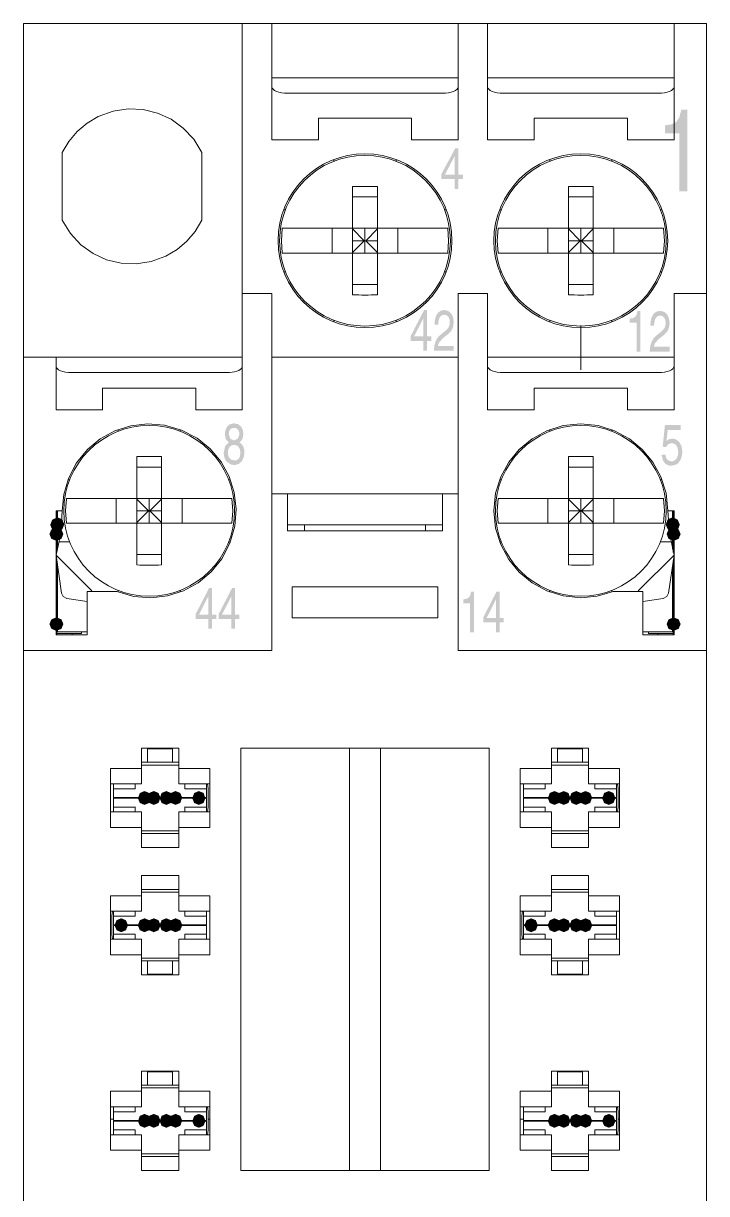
# Model space of a CAD drawing. Header units: inches. Extents: x 9 to 122, y -5 to 111.
# Drawn here: x 100.34 to 122.34, y 47.1 to 84.8 of the extents above; entities that cross this region are included whole.
import ezdxf

# ---------------------------------------------------------------- set-up
doc = ezdxf.new("R2010")
doc.units = ezdxf.units.IN
doc.header["$MEASUREMENT"] = 0

msp = doc.modelspace()

# ---------------------------------------------------------------- hatches: boundary and pattern name
h = msp.add_hatch(color=7)
h.dxf.hatch_style = 2
h.paths.add_polyline_path([(121.719, 79.394), (121.458, 79.394), (121.458, 81.255), (121.003, 81.255), (121.003, 81.515), (121.208, 81.546), (121.355, 81.616), (121.458, 81.761), (121.528, 82.015), (121.719, 82.015)])
h = msp.add_hatch(color=7)
h.paths.add_polyline_path([(113.914, 79.928), (114.227, 79.928), (114.227, 80.523)])
h.paths.add_polyline_path([(114.35, 79.785), (114.35, 79.467), (114.227, 79.467), (114.227, 79.785), (113.801, 79.785), (113.801, 79.946), (114.248, 80.778), (114.35, 80.778), (114.35, 79.928), (114.492, 79.928), (114.492, 79.785)])
h = msp.add_hatch(color=7)
h.paths.add_polyline_path([(112.922, 74.713), (113.223, 74.713), (113.223, 75.308)])
h.paths.add_polyline_path([(113.34, 74.572), (113.34, 74.252), (113.223, 74.252), (113.223, 74.572), (112.814, 74.572), (112.814, 74.732), (113.243, 75.564), (113.34, 75.564), (113.34, 74.713), (113.477, 74.713), (113.477, 74.572)])
h = msp.add_hatch(color=7)
h.dxf.hatch_style = 2
h.paths.add_polyline_path([(113.58, 75.093), (113.59, 75.237), (113.617, 75.347), (113.656, 75.43), (113.704, 75.489), (113.757, 75.528), (113.811, 75.55), (113.862, 75.561), (113.905, 75.564), (114.019, 75.537), (114.112, 75.459), (114.175, 75.336), (114.198, 75.172), (114.178, 75.019), (114.125, 74.904), (114.045, 74.814), (113.947, 74.734), (113.849, 74.659), (113.723, 74.515), (113.688, 74.407), (114.198, 74.407), (114.198, 74.253), (113.557, 74.253), (113.576, 74.435), (113.622, 74.577), (113.69, 74.687), (113.776, 74.772), (113.901, 74.874), (113.97, 74.931), (114.024, 74.992), (114.06, 75.071), (114.072, 75.179), (114.063, 75.261), (114.031, 75.337), (113.974, 75.394), (113.887, 75.416), (113.783, 75.378), (113.727, 75.289), (113.704, 75.182), (113.698, 75.093)])
h = msp.add_hatch(color=7)
h.dxf.hatch_style = 2
h.paths.add_polyline_path([(120.209, 74.227), (120.084, 74.227), (120.084, 75.157), (119.865, 75.157), (119.865, 75.288), (119.964, 75.303), (120.034, 75.338), (120.084, 75.41), (120.117, 75.538), (120.209, 75.538)])
h = msp.add_hatch(color=7)
h.dxf.hatch_style = 2
h.paths.add_polyline_path([(120.531, 75.067), (120.541, 75.21), (120.567, 75.321), (120.607, 75.404), (120.655, 75.463), (120.708, 75.501), (120.762, 75.524), (120.812, 75.535), (120.855, 75.537), (120.97, 75.511), (121.063, 75.433), (121.126, 75.31), (121.149, 75.146), (121.129, 74.993), (121.076, 74.878), (120.996, 74.787), (120.898, 74.708), (120.801, 74.633), (120.674, 74.489), (120.639, 74.381), (121.149, 74.381), (121.149, 74.227), (120.507, 74.227), (120.527, 74.409), (120.573, 74.55), (120.641, 74.66), (120.727, 74.746), (120.851, 74.848), (120.92, 74.905), (120.975, 74.966), (121.01, 75.044), (121.023, 75.153), (121.014, 75.234), (120.982, 75.31), (120.925, 75.367), (120.837, 75.39), (120.734, 75.352), (120.678, 75.263), (120.655, 75.156), (120.649, 75.067)])
h = msp.add_hatch(color=7)
h.paths.add_polyline_path([(107.297, 71.574), (107.288, 71.639), (107.259, 71.702), (107.203, 71.751), (107.114, 71.77), (107.034, 71.75), (106.985, 71.699), (106.96, 71.632), (106.953, 71.565), (107.005, 71.417), (107.123, 71.363), (107.25, 71.424)])
h.paths.add_polyline_path([(106.924, 70.979), (106.932, 70.895), (106.964, 70.81), (107.028, 70.745), (107.132, 70.719), (107.2, 70.729), (107.263, 70.766), (107.309, 70.841), (107.327, 70.967), (107.311, 71.081), (107.267, 71.161), (107.203, 71.207), (107.124, 71.222), (107.035, 71.201), (106.973, 71.146), (106.936, 71.069)])
h.paths.add_polyline_path([(107.298, 71.304), (107.379, 71.236), (107.428, 71.153), (107.452, 71.066), (107.458, 70.986), (107.439, 70.832), (107.379, 70.699), (107.276, 70.606), (107.128, 70.571), (107.019, 70.591), (106.893, 70.672), (106.835, 70.756), (106.805, 70.843), (106.794, 70.922), (106.793, 70.983), (106.837, 71.181), (106.959, 71.302), (106.861, 71.4), (106.826, 71.557), (106.839, 71.671), (106.886, 71.789), (106.977, 71.88), (107.122, 71.918), (107.26, 71.886), (107.353, 71.806), (107.406, 71.697), (107.422, 71.579), (107.409, 71.461), (107.376, 71.383), (107.336, 71.333)])
h = msp.add_hatch(color=7)
h.dxf.hatch_style = 2
h.paths.add_polyline_path([(121.049, 71.344), (121.126, 71.402), (121.238, 71.427), (121.355, 71.399), (121.458, 71.318), (121.531, 71.187), (121.559, 71.007), (121.547, 70.874), (121.497, 70.723), (121.389, 70.598), (121.205, 70.546), (121.105, 70.562), (121.008, 70.618), (120.931, 70.728), (120.89, 70.908), (121.016, 70.908), (121.038, 70.81), (121.083, 70.741), (121.146, 70.701), (121.223, 70.688), (121.308, 70.712), (121.373, 70.777), (121.414, 70.872), (121.428, 70.989), (121.411, 71.114), (121.365, 71.205), (121.296, 71.26), (121.212, 71.279), (121.112, 71.247), (121.031, 71.154), (120.926, 71.162), (120.999, 71.865), (121.504, 71.865), (121.504, 71.704), (121.091, 71.704)])
h = msp.add_hatch(color=7)
h.dxf.hatch_style = 2
h.paths.add_polyline_path([(101.566, 68.497), (101.415, 68.435), (101.264, 68.497), (101.202, 68.648), (101.264, 68.799), (101.289, 68.824), (101.44, 68.886), (101.591, 68.824), (101.653, 68.673), (101.591, 68.522)])
h = msp.add_hatch(color=7)
h.dxf.hatch_style = 2
h.paths.add_polyline_path([(101.415, 68.435), (101.265, 68.498), (101.202, 68.648), (101.265, 68.799), (101.415, 68.861), (101.44, 68.861), (101.591, 68.799), (101.653, 68.648), (101.591, 68.498), (101.44, 68.435)])
h = msp.add_hatch(color=7)
h.dxf.hatch_style = 2
h.paths.add_polyline_path([(121.09, 68.522), (121.028, 68.673), (121.09, 68.824), (121.241, 68.886), (121.392, 68.824), (121.417, 68.799), (121.479, 68.648), (121.417, 68.497), (121.266, 68.435), (121.115, 68.497)])
h = msp.add_hatch(color=7)
h.dxf.hatch_style = 2
h.paths.add_polyline_path([(121.241, 68.435), (121.09, 68.498), (121.028, 68.648), (121.09, 68.799), (121.241, 68.861), (121.266, 68.861), (121.417, 68.799), (121.479, 68.648), (121.417, 68.498), (121.266, 68.435)])
h = msp.add_hatch(color=7)
h.dxf.hatch_style = 2
h.paths.add_polyline_path([(101.39, 68.135), (101.24, 68.197), (101.177, 68.348), (101.24, 68.499), (101.39, 68.561), (101.415, 68.561), (101.566, 68.499), (101.628, 68.348), (101.566, 68.197), (101.415, 68.135)])
h = msp.add_hatch(color=7)
h.dxf.hatch_style = 2
h.paths.add_polyline_path([(121.266, 68.135), (121.115, 68.197), (121.053, 68.348), (121.115, 68.499), (121.266, 68.561), (121.291, 68.561), (121.442, 68.499), (121.504, 68.348), (121.442, 68.197), (121.291, 68.135)])
h = msp.add_hatch(color=7)
h.paths.add_polyline_path([(105.996, 65.756), (106.297, 65.756), (106.297, 66.351)])
h.paths.add_polyline_path([(106.414, 65.615), (106.414, 65.296), (106.297, 65.296), (106.297, 65.615), (105.888, 65.615), (105.888, 65.775), (106.317, 66.607), (106.414, 66.607), (106.414, 65.756), (106.551, 65.756), (106.551, 65.615)])
h = msp.add_hatch(color=7)
h.paths.add_polyline_path([(106.738, 65.756), (107.039, 65.756), (107.039, 66.351)])
h.paths.add_polyline_path([(107.156, 65.615), (107.156, 65.296), (107.039, 65.296), (107.039, 65.615), (106.63, 65.615), (106.63, 65.775), (107.059, 66.607), (107.156, 66.607), (107.156, 65.756), (107.293, 65.756), (107.293, 65.615)])
h = msp.add_hatch(color=7)
h.dxf.hatch_style = 2
h.paths.add_polyline_path([(114.852, 65.186), (114.726, 65.186), (114.726, 66.116), (114.508, 66.116), (114.508, 66.246), (114.606, 66.262), (114.676, 66.297), (114.726, 66.369), (114.76, 66.496), (114.852, 66.496)])
h = msp.add_hatch(color=7)
h.paths.add_polyline_path([(115.256, 65.646), (115.556, 65.646), (115.556, 66.241)])
h.paths.add_polyline_path([(115.674, 65.505), (115.674, 65.186), (115.556, 65.186), (115.556, 65.505), (115.148, 65.505), (115.148, 65.665), (115.577, 66.497), (115.674, 66.497), (115.674, 65.646), (115.811, 65.646), (115.811, 65.505)])
h = msp.add_hatch(color=7)
h.dxf.hatch_style = 2
h.paths.add_polyline_path([(101.39, 65.235), (101.24, 65.298), (101.177, 65.448), (101.24, 65.599), (101.39, 65.661), (101.415, 65.661), (101.566, 65.599), (101.628, 65.448), (101.566, 65.298), (101.415, 65.235)])
h = msp.add_hatch(color=7)
h.dxf.hatch_style = 2
h.paths.add_polyline_path([(121.266, 65.235), (121.115, 65.298), (121.053, 65.448), (121.115, 65.599), (121.266, 65.661), (121.291, 65.661), (121.442, 65.599), (121.504, 65.448), (121.442, 65.298), (121.291, 65.235)])
h = msp.add_hatch(color=7)
h.dxf.hatch_style = 2
h.paths.add_polyline_path([(104.453, 59.838), (104.391, 59.687), (104.24, 59.625), (104.09, 59.687), (104.027, 59.838), (104.09, 60.008), (104.24, 60.07), (104.391, 60.008)])
h = msp.add_hatch(color=7)
h.dxf.hatch_style = 2
h.paths.add_polyline_path([(104.327, 59.858), (104.39, 60.008), (104.541, 60.071), (104.691, 60.008), (104.754, 59.858), (104.691, 59.688), (104.541, 59.625), (104.39, 59.688)])
h = msp.add_hatch(color=7)
h.dxf.hatch_style = 2
h.paths.add_polyline_path([(105.153, 59.838), (105.091, 59.687), (104.94, 59.625), (104.79, 59.687), (104.727, 59.838), (104.79, 60.008), (104.94, 60.07), (105.091, 60.008)])
h = msp.add_hatch(color=7)
h.dxf.hatch_style = 2
h.paths.add_polyline_path([(105.027, 59.858), (105.09, 60.008), (105.24, 60.071), (105.391, 60.008), (105.453, 59.858), (105.391, 59.688), (105.24, 59.625), (105.09, 59.688)])
h = msp.add_hatch(color=7)
h.dxf.hatch_style = 2
h.paths.add_polyline_path([(106.203, 59.838), (106.141, 59.687), (105.99, 59.625), (105.84, 59.687), (105.777, 59.838), (105.84, 60.008), (105.99, 60.07), (106.141, 60.008)])
h = msp.add_hatch(color=7)
h.dxf.hatch_style = 2
h.paths.add_polyline_path([(117.654, 59.838), (117.591, 59.687), (117.441, 59.625), (117.29, 59.687), (117.228, 59.838), (117.29, 60.008), (117.441, 60.07), (117.591, 60.008)])
h = msp.add_hatch(color=7)
h.dxf.hatch_style = 2
h.paths.add_polyline_path([(117.954, 59.838), (117.892, 59.687), (117.741, 59.625), (117.59, 59.687), (117.528, 59.838), (117.59, 60.008), (117.741, 60.07), (117.892, 60.008)])
h = msp.add_hatch(color=7)
h.dxf.hatch_style = 2
h.paths.add_polyline_path([(117.928, 59.858), (117.99, 60.008), (118.141, 60.071), (118.292, 60.008), (118.354, 59.858), (118.292, 59.688), (118.141, 59.625), (117.99, 59.688)])
h = msp.add_hatch(color=7)
h.dxf.hatch_style = 2
h.paths.add_polyline_path([(118.228, 59.858), (118.29, 60.008), (118.441, 60.071), (118.592, 60.008), (118.654, 59.858), (118.592, 59.688), (118.441, 59.625), (118.29, 59.688)])
h = msp.add_hatch(color=7)
h.dxf.hatch_style = 2
h.paths.add_polyline_path([(119.404, 59.838), (119.342, 59.687), (119.191, 59.625), (119.04, 59.687), (118.978, 59.838), (119.04, 60.008), (119.191, 60.07), (119.342, 60.008)])
h = msp.add_hatch(color=7)
h.dxf.hatch_style = 2
h.paths.add_polyline_path([(103.277, 55.758), (103.34, 55.909), (103.49, 55.971), (103.641, 55.909), (103.703, 55.758), (103.703, 55.737), (103.641, 55.587), (103.49, 55.524), (103.34, 55.587), (103.277, 55.737)])
h = msp.add_hatch(color=7)
h.dxf.hatch_style = 2
h.paths.add_polyline_path([(104.453, 55.738), (104.391, 55.587), (104.24, 55.525), (104.09, 55.587), (104.027, 55.738), (104.027, 55.759), (104.09, 55.909), (104.24, 55.972), (104.391, 55.909), (104.453, 55.759)])
h = msp.add_hatch(color=7)
h.dxf.hatch_style = 2
h.paths.add_polyline_path([(104.327, 55.758), (104.39, 55.909), (104.541, 55.971), (104.691, 55.909), (104.754, 55.758), (104.754, 55.737), (104.691, 55.587), (104.541, 55.524), (104.39, 55.587), (104.327, 55.737)])
h = msp.add_hatch(color=7)
h.dxf.hatch_style = 2
h.paths.add_polyline_path([(105.153, 55.738), (105.091, 55.587), (104.94, 55.525), (104.79, 55.587), (104.727, 55.738), (104.727, 55.759), (104.79, 55.909), (104.94, 55.972), (105.091, 55.909), (105.153, 55.759)])
h = msp.add_hatch(color=7)
h.dxf.hatch_style = 2
h.paths.add_polyline_path([(105.027, 55.758), (105.09, 55.909), (105.24, 55.971), (105.391, 55.909), (105.453, 55.758), (105.453, 55.737), (105.391, 55.587), (105.24, 55.524), (105.09, 55.587), (105.027, 55.737)])
h = msp.add_hatch(color=7)
h.dxf.hatch_style = 2
h.paths.add_polyline_path([(116.477, 55.758), (116.54, 55.909), (116.69, 55.971), (116.841, 55.909), (116.903, 55.758), (116.903, 55.737), (116.841, 55.587), (116.69, 55.524), (116.54, 55.587), (116.477, 55.737)])
h = msp.add_hatch(color=7)
h.dxf.hatch_style = 2
h.paths.add_polyline_path([(117.654, 55.738), (117.591, 55.587), (117.441, 55.525), (117.29, 55.587), (117.228, 55.738), (117.228, 55.759), (117.29, 55.909), (117.441, 55.972), (117.591, 55.909), (117.654, 55.759)])
h = msp.add_hatch(color=7)
h.dxf.hatch_style = 2
h.paths.add_polyline_path([(117.954, 55.738), (117.892, 55.587), (117.741, 55.525), (117.59, 55.587), (117.528, 55.738), (117.528, 55.759), (117.59, 55.909), (117.741, 55.972), (117.892, 55.909), (117.954, 55.759)])
h = msp.add_hatch(color=7)
h.dxf.hatch_style = 2
h.paths.add_polyline_path([(117.928, 55.758), (117.99, 55.909), (118.141, 55.971), (118.292, 55.909), (118.354, 55.758), (118.354, 55.737), (118.292, 55.587), (118.141, 55.524), (117.99, 55.587), (117.928, 55.737)])
h = msp.add_hatch(color=7)
h.dxf.hatch_style = 2
h.paths.add_polyline_path([(118.228, 55.758), (118.29, 55.909), (118.441, 55.971), (118.592, 55.909), (118.654, 55.758), (118.654, 55.737), (118.592, 55.587), (118.441, 55.524), (118.29, 55.587), (118.228, 55.737)])
h = msp.add_hatch(color=7)
h.dxf.hatch_style = 2
h.paths.add_polyline_path([(104.453, 49.437), (104.391, 49.287), (104.24, 49.224), (104.09, 49.287), (104.027, 49.437), (104.09, 49.607), (104.24, 49.67), (104.391, 49.607)])
h = msp.add_hatch(color=7)
h.dxf.hatch_style = 2
h.paths.add_polyline_path([(104.327, 49.457), (104.39, 49.608), (104.541, 49.67), (104.691, 49.608), (104.754, 49.457), (104.691, 49.287), (104.541, 49.225), (104.39, 49.287)])
h = msp.add_hatch(color=7)
h.dxf.hatch_style = 2
h.paths.add_polyline_path([(105.153, 49.437), (105.091, 49.287), (104.94, 49.224), (104.79, 49.287), (104.727, 49.437), (104.79, 49.607), (104.94, 49.67), (105.091, 49.607)])
h = msp.add_hatch(color=7)
h.dxf.hatch_style = 2
h.paths.add_polyline_path([(105.027, 49.457), (105.09, 49.608), (105.24, 49.67), (105.391, 49.608), (105.453, 49.457), (105.391, 49.287), (105.24, 49.225), (105.09, 49.287)])
h = msp.add_hatch(color=7)
h.dxf.hatch_style = 2
h.paths.add_polyline_path([(106.203, 49.437), (106.141, 49.287), (105.99, 49.224), (105.84, 49.287), (105.777, 49.437), (105.84, 49.607), (105.99, 49.67), (106.141, 49.607)])
h = msp.add_hatch(color=7)
h.dxf.hatch_style = 2
h.paths.add_polyline_path([(117.654, 49.437), (117.591, 49.287), (117.441, 49.224), (117.29, 49.287), (117.228, 49.437), (117.29, 49.607), (117.441, 49.67), (117.591, 49.607)])
h = msp.add_hatch(color=7)
h.dxf.hatch_style = 2
h.paths.add_polyline_path([(117.954, 49.437), (117.892, 49.287), (117.741, 49.224), (117.59, 49.287), (117.528, 49.437), (117.59, 49.607), (117.741, 49.67), (117.892, 49.607)])
h = msp.add_hatch(color=7)
h.dxf.hatch_style = 2
h.paths.add_polyline_path([(117.928, 49.457), (117.99, 49.608), (118.141, 49.67), (118.292, 49.608), (118.354, 49.457), (118.292, 49.287), (118.141, 49.225), (117.99, 49.287)])
h = msp.add_hatch(color=7)
h.dxf.hatch_style = 2
h.paths.add_polyline_path([(118.228, 49.457), (118.29, 49.608), (118.441, 49.67), (118.592, 49.608), (118.654, 49.457), (118.592, 49.287), (118.441, 49.225), (118.29, 49.287)])
h = msp.add_hatch(color=7)
h.dxf.hatch_style = 2
h.paths.add_polyline_path([(119.404, 49.437), (119.342, 49.287), (119.191, 49.224), (119.04, 49.287), (118.978, 49.437), (119.04, 49.607), (119.191, 49.67), (119.342, 49.607)])

# ---------------------------------------------------------------- linework, layer by layer
at = {"color": 7, "lineweight": 0}
for points in [[(100.34, 84.799), (122.34, 84.799)], [(100.34, 15.296), (100.34, 84.798)], [(107.39, 72.349), (107.39, 84.798)], [(108.34, 81.049), (108.34, 84.799)], [(114.34, 84.799), (114.34, 81.048)], [(115.29, 81.049), (115.29, 84.799)], [(121.291, 84.799), (121.291, 81.048)], [(122.34, 15.296), (122.34, 84.798)], [(108.34, 83.049), (114.34, 83.049)], [(115.29, 83.049), (121.291, 83.049)], [(108.34, 82.756), (108.351, 82.715), (108.378, 82.676), (108.425, 82.641), (108.487, 82.609), (108.563, 82.583), (108.649, 82.564), (108.743, 82.553), (108.84, 82.549)], [(114.34, 82.756), (114.331, 82.715), (114.303, 82.676), (114.256, 82.641), (114.195, 82.609), (114.118, 82.583), (114.032, 82.564), (113.937, 82.553), (113.841, 82.549)], [(115.29, 82.756), (115.301, 82.715), (115.328, 82.676), (115.375, 82.641), (115.437, 82.609), (115.513, 82.583), (115.599, 82.564), (115.694, 82.553), (115.791, 82.549)], [(121.291, 82.756), (121.281, 82.715), (121.253, 82.676), (121.206, 82.641), (121.144, 82.609), (121.068, 82.583), (120.982, 82.564), (120.888, 82.553), (120.791, 82.549)], [(108.84, 82.549), (113.84, 82.549)], [(115.791, 82.549), (120.79, 82.549)], [(106.09, 80.638), (105.825, 81.07), (105.489, 81.429), (105.097, 81.71), (104.661, 81.91), (104.195, 82.024), (103.712, 82.046), (103.226, 81.973), (102.75, 81.799), (102.39, 81.585), (102.073, 81.316), (101.804, 80.999), (101.591, 80.638)], [(109.841, 81.748), (112.841, 81.748)], [(109.841, 81.049), (109.841, 81.748)], [(112.841, 81.049), (112.841, 81.748)], [(116.79, 81.748), (116.79, 81.049)], [(116.79, 81.748), (119.79, 81.748)], [(119.79, 81.049), (119.79, 81.748)], [(108.34, 81.049), (109.841, 81.049)], [(112.841, 81.049), (114.341, 81.049)], [(115.29, 81.049), (116.79, 81.049)], [(119.79, 81.049), (121.291, 81.049)], [(101.59, 78.458), (101.59, 80.638)], [(106.09, 78.458), (106.09, 80.638)], [(110.34, 80.414), (110.34, 80.361)], [(112.34, 80.36), (112.34, 80.413)], [(117.291, 80.414), (117.291, 80.361)], [(119.291, 80.36), (119.291, 80.413)], [(110.94, 79.543), (111.04, 79.546), (111.14, 79.547), (111.24, 79.548), (111.34, 79.548), (111.441, 79.548), (111.54, 79.547), (111.64, 79.546), (111.74, 79.543)], [(110.94, 79.543), (110.94, 78.198)], [(111.74, 78.199), (111.74, 79.544)], [(117.891, 79.543), (117.991, 79.546), (118.09, 79.547), (118.191, 79.548), (118.29, 79.548), (118.391, 79.548), (118.491, 79.547), (118.591, 79.546), (118.69, 79.543)], [(117.891, 78.199), (117.891, 79.544)], [(118.691, 79.543), (118.691, 78.198)], [(110.94, 79.209), (111.74, 79.209)], [(117.891, 79.209), (118.69, 79.209)], [(108.725, 78.798), (108.778, 78.798)], [(113.902, 78.798), (113.957, 78.798)], [(115.675, 78.798), (115.728, 78.798)], [(120.853, 78.798), (120.905, 78.798)], [(101.59, 78.458), (101.855, 78.027), (102.191, 77.668), (102.584, 77.387), (103.02, 77.187), (103.486, 77.073), (103.968, 77.051), (104.454, 77.124), (104.93, 77.298), (105.29, 77.512), (105.608, 77.781), (105.876, 78.098), (106.09, 78.458)], [(108.677, 78.199), (108.647, 77.798), (108.677, 77.398)], [(108.677, 78.199), (114.004, 78.199)], [(110.279, 77.398), (110.279, 78.198)], [(110.94, 78.176), (110.94, 77.421)], [(110.94, 78.176), (111.318, 77.799)], [(111.34, 78.199), (111.34, 77.398)], [(111.363, 77.798), (111.74, 78.176)], [(111.74, 77.421), (111.74, 78.176)], [(112.401, 77.398), (112.401, 78.198)], [(114.004, 77.398), (114.034, 77.798), (114.004, 78.198)], [(115.627, 78.199), (115.597, 77.798), (115.627, 77.398)], [(115.627, 78.199), (120.954, 78.199)], [(117.23, 78.199), (117.23, 77.398)], [(117.891, 77.421), (117.891, 78.176)], [(117.891, 78.176), (118.268, 77.799)], [(118.29, 78.199), (118.29, 77.398)], [(118.313, 77.798), (118.69, 78.176)], [(118.691, 78.176), (118.691, 77.421)], [(119.352, 77.398), (119.352, 78.198)], [(120.954, 77.398), (120.984, 77.798), (120.954, 78.198)], [(110.94, 77.798), (111.318, 77.798)], [(110.94, 77.421), (111.318, 77.798)], [(111.363, 77.798), (111.74, 77.421)], [(111.363, 77.798), (111.74, 77.798)], [(117.891, 77.798), (118.268, 77.798)], [(117.891, 77.421), (118.268, 77.798)], [(118.313, 77.798), (118.69, 77.421)], [(118.313, 77.798), (118.69, 77.798)], [(108.677, 77.398), (114.004, 77.398)], [(110.94, 77.398), (110.94, 76.054)], [(111.74, 76.054), (111.74, 77.398)], [(115.627, 77.398), (120.954, 77.398)], [(117.891, 76.054), (117.891, 77.398)], [(118.691, 77.398), (118.691, 76.054)], [(108.725, 76.798), (108.778, 76.798)], [(113.902, 76.798), (113.957, 76.798)], [(115.675, 76.798), (115.728, 76.798)], [(120.853, 76.798), (120.905, 76.798)], [(110.94, 76.387), (111.74, 76.387)], [(117.891, 76.387), (118.69, 76.387)], [(107.39, 76.098), (108.34, 76.098)], [(108.34, 64.598), (108.34, 76.098)], [(111.74, 76.054), (111.64, 76.051), (111.541, 76.05), (111.441, 76.049), (111.34, 76.049), (111.24, 76.049), (111.14, 76.05), (111.041, 76.051), (110.941, 76.054)], [(114.34, 76.098), (115.29, 76.098)], [(114.34, 76.098), (114.34, 64.597)], [(115.29, 72.349), (115.29, 76.098)], [(118.691, 76.054), (118.591, 76.051), (118.491, 76.05), (118.391, 76.049), (118.29, 76.049), (118.191, 76.049), (118.091, 76.05), (117.991, 76.051), (117.892, 76.054)], [(121.291, 76.098), (122.34, 76.098)], [(121.291, 76.098), (121.291, 72.349)], [(110.34, 75.237), (110.34, 75.183)], [(112.34, 75.183), (112.34, 75.237)], [(117.291, 75.237), (117.291, 75.183)], [(118.29, 73.643), (118.29, 75.07)], [(119.291, 75.183), (119.291, 75.237)], [(100.34, 74.048), (107.39, 74.048)], [(101.39, 74.048), (101.39, 72.348)], [(108.34, 74.048), (114.34, 74.048)], [(115.29, 74.048), (121.291, 74.048)], [(101.39, 73.755), (101.4, 73.715), (101.428, 73.677), (101.475, 73.641), (101.536, 73.609), (101.613, 73.583), (101.699, 73.564), (101.793, 73.552), (101.89, 73.548)], [(101.89, 73.548), (106.89, 73.548)], [(106.89, 73.548), (106.978, 73.552), (107.061, 73.561), (107.14, 73.577), (107.212, 73.597), (107.274, 73.622), (107.324, 73.652), (107.36, 73.685), (107.382, 73.719), (107.39, 73.755)], [(115.29, 73.755), (115.301, 73.715), (115.328, 73.677), (115.375, 73.641), (115.437, 73.609), (115.513, 73.583), (115.599, 73.564), (115.694, 73.552), (115.791, 73.548)], [(115.791, 73.548), (120.79, 73.548)], [(120.791, 73.548), (120.888, 73.552), (120.982, 73.563), (121.068, 73.583), (121.145, 73.608), (121.206, 73.64), (121.253, 73.676), (121.28, 73.715), (121.291, 73.755)], [(102.89, 72.349), (102.89, 73.048)], [(102.89, 73.048), (105.89, 73.048)], [(105.89, 72.349), (105.89, 73.048)], [(116.79, 73.048), (116.79, 72.349)], [(116.79, 73.048), (119.79, 73.048)], [(119.79, 72.349), (119.79, 73.048)], [(101.39, 72.349), (102.891, 72.349)], [(105.89, 72.349), (107.39, 72.349)], [(115.29, 72.349), (116.79, 72.349)], [(119.79, 72.349), (121.291, 72.349)], [(103.351, 66.498), (103.896, 66.342), (104.445, 66.298), (104.982, 66.361), (105.494, 66.525), (105.965, 66.783), (106.382, 67.129), (106.729, 67.556), (106.992, 68.059), (107.148, 68.604), (107.191, 69.153), (107.127, 69.69), (106.963, 70.202), (106.705, 70.673), (106.359, 71.089), (105.932, 71.436), (105.43, 71.698), (104.884, 71.855), (104.336, 71.899), (103.798, 71.836), (103.287, 71.672), (102.815, 71.414), (102.399, 71.068), (102.053, 70.64), (101.79, 70.137), (101.64, 69.627), (101.59, 69.098)], [(103.39, 71.714), (103.39, 71.661)], [(105.39, 71.66), (105.39, 71.713)], [(121.091, 69.098), (121.034, 69.663), (120.871, 70.188), (120.613, 70.664), (120.271, 71.078), (119.856, 71.42), (119.38, 71.678), (118.854, 71.841), (118.29, 71.898), (117.726, 71.841), (117.2, 71.678), (116.725, 71.42), (116.31, 71.078), (115.968, 70.664), (115.71, 70.188), (115.547, 69.663), (115.49, 69.098), (115.547, 68.534), (115.71, 68.009), (115.968, 67.533), (116.31, 67.118), (116.725, 66.776), (117.2, 66.518), (117.726, 66.354), (118.29, 66.297), (118.82, 66.348), (119.33, 66.499)], [(117.291, 71.714), (117.291, 71.661)], [(119.291, 71.66), (119.291, 71.713)], [(103.99, 70.843), (104.09, 70.845), (104.19, 70.847), (104.29, 70.848), (104.39, 70.848), (104.49, 70.848), (104.591, 70.847), (104.69, 70.845), (104.79, 70.843)], [(103.99, 69.498), (103.99, 70.843)], [(103.99, 70.509), (104.79, 70.509)], [(104.79, 69.498), (104.79, 70.843)], [(117.891, 70.843), (117.991, 70.845), (118.09, 70.847), (118.191, 70.848), (118.29, 70.848), (118.391, 70.848), (118.491, 70.847), (118.591, 70.845), (118.69, 70.843)], [(117.891, 69.498), (117.891, 70.843)], [(117.891, 70.509), (118.69, 70.509)], [(118.691, 70.843), (118.691, 69.498)], [(101.775, 70.098), (101.829, 70.098)], [(106.952, 70.098), (107.005, 70.098)], [(115.675, 70.098), (115.728, 70.098)], [(120.853, 70.098), (120.905, 70.098)], [(101.727, 69.498), (101.697, 69.098), (101.727, 68.699)], [(101.727, 69.498), (107.054, 69.498)], [(103.329, 68.698), (103.329, 69.497)], [(103.99, 68.72), (103.99, 69.477)], [(103.99, 69.476), (104.368, 69.099)], [(104.39, 69.498), (104.39, 68.699)], [(104.413, 69.098), (104.79, 69.476)], [(104.79, 68.72), (104.79, 69.477)], [(105.451, 68.698), (105.451, 69.497)], [(107.054, 68.698), (107.084, 69.098), (107.054, 69.497)], [(108.34, 69.648), (114.34, 69.648)], [(108.84, 68.448), (108.84, 69.647)], [(113.841, 69.648), (113.841, 68.449)], [(115.627, 69.498), (115.597, 69.098), (115.627, 68.699)], [(115.627, 69.498), (120.954, 69.498)], [(117.23, 69.498), (117.23, 68.699)], [(117.891, 68.72), (117.891, 69.477)], [(117.891, 69.476), (118.268, 69.099)], [(118.29, 69.498), (118.29, 68.699)], [(118.313, 69.098), (118.69, 69.476)], [(118.691, 69.476), (118.691, 68.72)], [(119.352, 68.698), (119.352, 69.497)], [(120.954, 68.698), (120.984, 69.098), (120.954, 69.497)], [(101.39, 67.67), (101.54, 68.377), (101.59, 69.098)], [(101.39, 69.098), (101.39, 65.098)], [(101.39, 69.098), (101.59, 69.098)], [(101.415, 69.098), (101.415, 67.76)], [(101.44, 69.098), (101.44, 67.857)], [(103.99, 68.72), (104.368, 69.098)], [(103.99, 69.098), (104.368, 69.098)], [(104.413, 69.098), (104.79, 69.098)], [(104.413, 69.098), (104.79, 68.721)], [(117.891, 69.098), (118.268, 69.098)], [(117.891, 68.72), (118.268, 69.098)], [(118.313, 69.098), (118.69, 68.721)], [(118.313, 69.098), (118.69, 69.098)], [(121.091, 69.098), (121.141, 68.377), (121.291, 67.67)], [(121.091, 69.098), (121.291, 69.098)], [(121.241, 67.858), (121.241, 69.099)], [(121.266, 67.76), (121.266, 69.098)], [(121.291, 69.098), (121.291, 65.098)], [(101.727, 68.698), (107.054, 68.698)], [(103.99, 67.353), (103.99, 68.698)], [(104.79, 67.353), (104.79, 68.698)], [(108.84, 68.648), (113.84, 68.648)], [(109.39, 68.448), (109.39, 68.648)], [(113.29, 68.648), (113.29, 68.448)], [(115.627, 68.698), (120.954, 68.698)], [(117.891, 67.353), (117.891, 68.698)], [(118.691, 68.698), (118.691, 67.353)], [(108.84, 68.448), (113.84, 68.448)], [(101.493, 68.098), (101.829, 68.098)], [(106.952, 68.098), (107.005, 68.098)], [(115.675, 68.098), (115.728, 68.098)], [(120.853, 68.098), (121.188, 68.098)], [(101.39, 67.67), (102.543, 66.517)], [(101.39, 67.67), (101.568, 66.445)], [(101.415, 67.498), (101.415, 65.098)], [(103.99, 67.687), (104.79, 67.687)], [(117.891, 67.687), (118.69, 67.687)], [(120.138, 66.518), (121.291, 67.669)], [(121.112, 66.446), (121.291, 67.67)], [(121.266, 65.098), (121.266, 67.498)], [(101.44, 67.327), (101.44, 65.198)], [(104.79, 67.353), (104.69, 67.35), (104.59, 67.35), (104.49, 67.349), (104.39, 67.348), (104.29, 67.349), (104.19, 67.35), (104.091, 67.35), (103.991, 67.353)], [(118.691, 67.353), (118.591, 67.35), (118.491, 67.35), (118.391, 67.349), (118.29, 67.348), (118.191, 67.349), (118.091, 67.35), (117.991, 67.35), (117.892, 67.353)], [(121.241, 65.198), (121.241, 67.327)], [(101.569, 66.446), (101.625, 66.333), (101.738, 66.276)], [(102.39, 65.098), (102.39, 66.499)], [(102.39, 66.498), (103.351, 66.498)], [(103.39, 66.536), (103.39, 66.482)], [(105.39, 66.483), (105.39, 66.537)], [(108.99, 66.648), (113.69, 66.648)], [(108.99, 66.648), (108.99, 65.648)], [(113.69, 66.648), (113.69, 65.648)], [(117.291, 66.536), (117.291, 66.482)], [(119.291, 66.483), (119.291, 66.537)], [(119.33, 66.498), (120.291, 66.498)], [(120.291, 66.498), (120.291, 65.098)], [(120.943, 66.277), (121.056, 66.333), (121.111, 66.446)], [(101.738, 66.277), (102.391, 66.181)], [(120.29, 66.181), (120.944, 66.277)], [(108.99, 65.648), (113.69, 65.648)], [(101.39, 65.098), (102.391, 65.098)], [(101.415, 65.148), (102.215, 65.148)], [(101.44, 65.198), (102.39, 65.198)], [(101.915, 65.148), (101.915, 65.097)], [(102.215, 65.198), (102.215, 65.147)], [(120.291, 65.198), (121.241, 65.198)], [(120.291, 65.098), (121.291, 65.098)], [(120.466, 65.148), (120.466, 65.199)], [(120.466, 65.148), (121.265, 65.148)], [(120.766, 65.148), (120.766, 65.097)], [(100.34, 64.598), (108.34, 64.598)], [(114.34, 64.598), (122.34, 64.598)], [(104.141, 61.448), (105.34, 61.448)], [(104.141, 61.448), (104.141, 60.298)], [(105.34, 60.298), (105.34, 61.448)], [(107.34, 61.448), (115.341, 61.448)], [(107.34, 61.448), (107.34, 47.848)], [(110.84, 61.448), (110.84, 47.848)], [(111.84, 47.848), (111.84, 61.448)], [(115.341, 47.848), (115.341, 61.448)], [(117.341, 61.448), (117.341, 60.298)], [(117.341, 61.448), (118.54, 61.448)], [(118.541, 60.298), (118.541, 61.448)], [(104.34, 61.427), (104.34, 60.998)], [(104.34, 61.427), (105.14, 61.427)], [(105.141, 61.427), (105.141, 60.998)], [(117.541, 61.427), (118.34, 61.427)], [(117.541, 61.427), (117.541, 60.998)], [(118.34, 61.427), (118.34, 60.998)], [(103.14, 60.798), (103.14, 58.898)], [(103.14, 60.798), (104.141, 60.798)], [(104.141, 60.998), (105.34, 60.998)], [(104.141, 60.908), (105.34, 60.908)], [(105.34, 60.798), (106.341, 60.798)], [(106.34, 58.898), (106.34, 60.798)], [(116.341, 58.898), (116.341, 60.798)], [(116.341, 60.798), (117.341, 60.798)], [(117.341, 60.998), (118.54, 60.998)], [(117.341, 60.908), (118.54, 60.908)], [(118.541, 60.798), (119.541, 60.798)], [(119.541, 60.798), (119.541, 58.898)], [(103.14, 60.298), (104.141, 60.298)], [(103.24, 59.858), (103.24, 60.298)], [(103.24, 60.14), (103.94, 60.14)], [(103.941, 60.14), (103.941, 60.299)], [(105.34, 60.298), (106.341, 60.298)], [(105.54, 60.14), (105.54, 60.299)], [(105.54, 60.14), (106.24, 60.14)], [(106.24, 59.858), (106.24, 60.298)], [(106.29, 60.148), (106.268, 60.298)], [(106.29, 59.548), (106.29, 60.147)], [(116.341, 60.298), (117.341, 60.298)], [(116.44, 59.858), (116.44, 60.298)], [(116.44, 60.14), (117.14, 60.14)], [(117.14, 60.14), (117.14, 60.299)], [(118.541, 60.298), (119.541, 60.298)], [(118.741, 60.14), (118.741, 60.299)], [(118.741, 60.14), (119.441, 60.14)], [(119.441, 59.858), (119.441, 60.298)], [(119.491, 60.148), (119.468, 60.298)], [(119.491, 59.548), (119.491, 60.147)], [(103.24, 59.858), (106.24, 59.858)], [(103.24, 59.838), (106.24, 59.838)], [(103.24, 59.398), (103.24, 59.838)], [(106.24, 59.398), (106.24, 59.838)], [(116.44, 59.858), (119.442, 59.858)], [(116.44, 59.838), (119.442, 59.838)], [(116.44, 59.398), (116.44, 59.838)], [(119.441, 59.398), (119.441, 59.838)], [(103.14, 59.398), (104.141, 59.398)], [(103.24, 59.556), (103.94, 59.556)], [(103.941, 59.398), (103.941, 59.557)], [(104.141, 59.398), (104.141, 58.248)], [(105.34, 59.398), (106.341, 59.398)], [(105.34, 58.248), (105.34, 59.398)], [(105.54, 59.398), (105.54, 59.557)], [(105.54, 59.556), (106.24, 59.556)], [(106.268, 59.398), (106.29, 59.547)], [(116.341, 59.398), (117.341, 59.398)], [(116.44, 59.556), (117.14, 59.556)], [(117.14, 59.398), (117.14, 59.557)], [(117.341, 59.398), (117.341, 58.248)], [(118.541, 59.398), (119.541, 59.398)], [(118.541, 58.248), (118.541, 59.398)], [(118.741, 59.398), (118.741, 59.557)], [(118.741, 59.556), (119.441, 59.556)], [(119.468, 59.398), (119.491, 59.547)], [(103.14, 58.898), (104.141, 58.898)], [(105.34, 58.898), (106.341, 58.898)], [(116.341, 58.898), (117.341, 58.898)], [(118.541, 58.898), (119.541, 58.898)], [(104.141, 58.788), (105.34, 58.788)], [(104.141, 58.698), (105.34, 58.698)], [(117.341, 58.788), (118.54, 58.788)], [(117.341, 58.698), (118.54, 58.698)], [(104.141, 58.248), (105.34, 58.248)], [(117.341, 58.248), (118.54, 58.248)], [(104.141, 57.348), (105.34, 57.348)], [(104.141, 57.348), (104.141, 56.197)], [(105.34, 56.198), (105.34, 57.348)], [(117.341, 57.348), (118.54, 57.348)], [(117.341, 57.348), (117.341, 56.197)], [(118.541, 56.198), (118.541, 57.348)], [(103.14, 56.698), (104.141, 56.698)], [(103.14, 56.698), (103.14, 54.797)], [(104.141, 56.898), (105.34, 56.898)], [(104.141, 56.808), (105.34, 56.808)], [(105.34, 56.698), (106.341, 56.698)], [(106.34, 54.798), (106.34, 56.698)], [(116.341, 54.798), (116.341, 56.698)], [(116.341, 56.698), (117.341, 56.698)], [(117.341, 56.898), (118.54, 56.898)], [(117.341, 56.808), (118.54, 56.808)], [(118.541, 56.698), (119.541, 56.698)], [(119.541, 56.698), (119.541, 54.797)], [(103.14, 56.198), (104.141, 56.198)], [(103.213, 56.198), (103.19, 56.047)], [(103.24, 55.758), (103.24, 56.198)], [(103.941, 56.039), (103.941, 56.198)], [(105.34, 56.198), (106.341, 56.198)], [(105.54, 56.039), (105.54, 56.198)], [(106.24, 55.758), (106.24, 56.198)], [(116.341, 56.198), (117.341, 56.198)], [(116.413, 56.198), (116.391, 56.047)], [(116.44, 55.758), (116.44, 56.198)], [(117.14, 56.039), (117.14, 56.198)], [(118.541, 56.198), (119.541, 56.198)], [(118.741, 56.039), (118.741, 56.198)], [(119.441, 55.758), (119.441, 56.198)], [(103.19, 56.048), (103.19, 55.448)], [(103.24, 56.039), (103.94, 56.039)], [(105.54, 56.039), (106.24, 56.039)], [(116.391, 56.048), (116.391, 55.448)], [(116.44, 56.039), (117.14, 56.039)], [(118.741, 56.039), (119.441, 56.039)], [(103.19, 55.448), (103.213, 55.297)], [(103.24, 55.758), (106.24, 55.758)], [(103.24, 55.738), (106.24, 55.738)], [(103.24, 55.298), (103.24, 55.738)], [(103.24, 55.456), (103.94, 55.456)], [(103.941, 55.298), (103.941, 55.456)], [(105.54, 55.298), (105.54, 55.456)], [(105.54, 55.456), (106.24, 55.456)], [(106.24, 55.298), (106.24, 55.738)], [(116.391, 55.448), (116.413, 55.297)], [(116.44, 55.758), (119.442, 55.758)], [(116.44, 55.298), (116.44, 55.738)], [(116.44, 55.738), (119.442, 55.738)], [(116.44, 55.456), (117.14, 55.456)], [(117.14, 55.298), (117.14, 55.456)], [(118.741, 55.298), (118.741, 55.456)], [(118.741, 55.456), (119.441, 55.456)], [(119.441, 55.298), (119.441, 55.738)], [(103.14, 55.298), (104.141, 55.298)], [(104.141, 55.298), (104.141, 54.147)], [(105.34, 54.148), (105.34, 55.298)], [(105.34, 55.298), (106.341, 55.298)], [(116.341, 55.298), (117.341, 55.298)], [(117.341, 55.298), (117.341, 54.147)], [(118.541, 55.298), (119.541, 55.298)], [(118.541, 54.148), (118.541, 55.298)], [(103.14, 54.798), (104.141, 54.798)], [(104.141, 54.688), (105.34, 54.688)], [(105.34, 54.798), (106.341, 54.798)], [(116.341, 54.798), (117.341, 54.798)], [(117.341, 54.688), (118.54, 54.688)], [(118.541, 54.798), (119.541, 54.798)], [(104.141, 54.598), (105.34, 54.598)], [(104.34, 54.598), (104.34, 54.169)], [(105.141, 54.598), (105.141, 54.169)], [(117.341, 54.598), (118.54, 54.598)], [(117.541, 54.598), (117.541, 54.169)], [(118.34, 54.598), (118.34, 54.169)], [(104.141, 54.148), (105.34, 54.148)], [(104.34, 54.169), (105.14, 54.169)], [(117.341, 54.148), (118.54, 54.148)], [(117.541, 54.169), (118.34, 54.169)], [(104.141, 51.048), (104.141, 49.897)], [(104.141, 51.048), (105.34, 51.048)], [(104.34, 51.026), (104.34, 50.598)], [(104.34, 51.026), (105.14, 51.026)], [(105.141, 51.026), (105.141, 50.598)], [(105.34, 49.898), (105.34, 51.048)], [(117.341, 51.048), (118.54, 51.048)], [(117.341, 51.048), (117.341, 49.897)], [(117.541, 51.026), (118.34, 51.026)], [(117.541, 51.026), (117.541, 50.598)], [(118.34, 51.026), (118.34, 50.598)], [(118.541, 49.898), (118.541, 51.048)], [(104.141, 50.598), (105.34, 50.598)], [(117.341, 50.598), (118.54, 50.598)], [(103.14, 50.398), (103.14, 48.497)], [(103.14, 50.398), (104.141, 50.398)], [(104.141, 50.508), (105.34, 50.508)], [(105.34, 50.398), (106.341, 50.398)], [(106.34, 48.498), (106.34, 50.398)], [(116.341, 50.398), (117.341, 50.398)], [(116.341, 48.498), (116.341, 50.398)], [(117.341, 50.508), (118.54, 50.508)], [(118.541, 50.398), (119.541, 50.398)], [(119.541, 50.398), (119.541, 48.497)], [(103.14, 49.898), (104.141, 49.898)], [(103.24, 49.457), (103.24, 49.898)], [(103.941, 49.739), (103.941, 49.898)], [(105.34, 49.898), (106.341, 49.898)], [(105.54, 49.739), (105.54, 49.898)], [(106.24, 49.457), (106.24, 49.898)], [(106.29, 49.748), (106.268, 49.898)], [(116.341, 49.898), (117.341, 49.898)], [(116.44, 49.457), (116.44, 49.898)], [(117.14, 49.739), (117.14, 49.898)], [(118.541, 49.898), (119.541, 49.898)], [(118.741, 49.739), (118.741, 49.898)], [(119.441, 49.457), (119.441, 49.898)], [(119.491, 49.748), (119.468, 49.898)], [(103.14, 49.498), (103.24, 49.498)], [(103.24, 49.739), (103.94, 49.739)], [(103.24, 49.457), (106.24, 49.457)], [(103.24, 48.997), (103.24, 49.438)], [(103.24, 49.437), (106.24, 49.437)], [(105.54, 49.739), (106.24, 49.739)], [(106.24, 48.997), (106.24, 49.438)], [(106.29, 49.147), (106.29, 49.748)], [(106.29, 49.498), (106.341, 49.498)], [(116.341, 49.498), (116.44, 49.498)], [(116.44, 49.739), (117.14, 49.739)], [(116.44, 49.457), (119.442, 49.457)], [(116.44, 48.997), (116.44, 49.438)], [(116.44, 49.437), (119.442, 49.437)], [(118.741, 49.739), (119.441, 49.739)], [(119.441, 48.997), (119.441, 49.438)], [(119.491, 49.147), (119.491, 49.748)], [(119.491, 49.498), (119.542, 49.498)], [(103.24, 49.156), (103.94, 49.156)], [(103.941, 48.997), (103.941, 49.156)], [(105.54, 48.997), (105.54, 49.156)], [(105.54, 49.156), (106.24, 49.156)], [(106.268, 48.997), (106.29, 49.148)], [(116.44, 49.156), (117.14, 49.156)], [(117.14, 48.997), (117.14, 49.156)], [(118.741, 48.997), (118.741, 49.156)], [(118.741, 49.156), (119.441, 49.156)], [(119.468, 48.997), (119.491, 49.148)], [(103.14, 48.997), (104.141, 48.997)], [(104.141, 48.997), (104.141, 47.848)], [(105.34, 48.997), (106.341, 48.997)], [(105.34, 47.848), (105.34, 48.997)], [(116.341, 48.997), (117.341, 48.997)], [(117.341, 48.997), (117.341, 47.848)], [(118.541, 47.848), (118.541, 48.997)], [(118.541, 48.997), (119.541, 48.997)], [(103.14, 48.498), (104.141, 48.498)], [(104.141, 48.387), (105.34, 48.387)], [(104.141, 48.298), (105.34, 48.298)], [(105.34, 48.498), (106.341, 48.498)], [(116.341, 48.498), (117.341, 48.498)], [(117.341, 48.387), (118.54, 48.387)], [(117.341, 48.298), (118.54, 48.298)], [(118.541, 48.498), (119.541, 48.498)], [(104.141, 47.848), (105.34, 47.848)], [(107.34, 47.848), (115.341, 47.848)], [(117.341, 47.848), (118.54, 47.848)]]:
    msp.add_lwpolyline(points, dxfattribs=at)
for centre, radius in [((111.34, 77.798), 2.8), ((111.34, 77.798), 2.75), ((118.29, 77.798), 2.8), ((118.291, 77.798), 2.75), ((104.391, 69.098), 2.75), ((118.291, 69.098), 2.75)]:
    msp.add_circle(centre, radius, dxfattribs=at)

doc.saveas('drawing.dxf')
